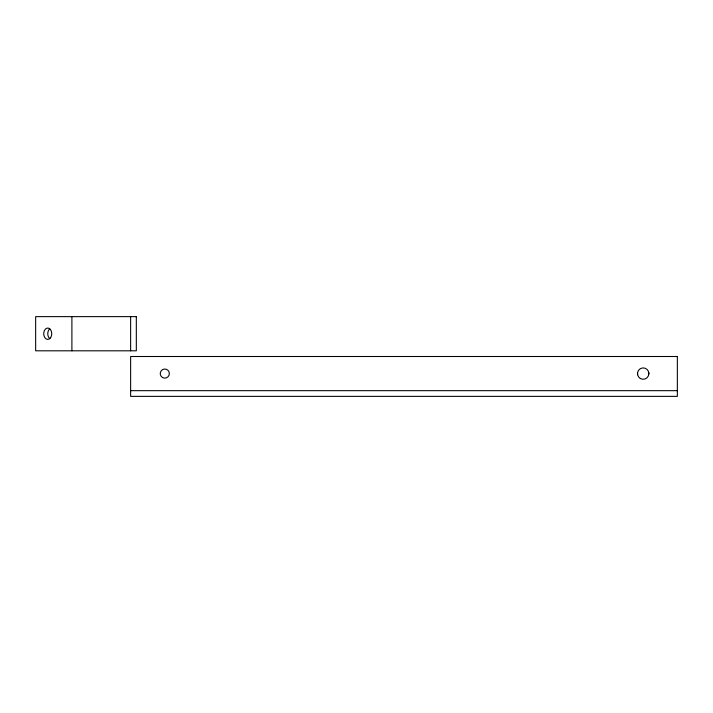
<?xml version="1.0" encoding="UTF-8"?>
<svg xmlns="http://www.w3.org/2000/svg" width="713" height="713" viewBox="0 0 713 713"><rect width="100%" height="100%" fill="white"/><g stroke="black" fill="none" stroke-linecap="round" stroke-linejoin="round"><path stroke-width="1.07" d="M130.631 390.671L677.35 390.671M648.768 372.48L648.866 373.969M637.493 373.202L637.591 374.69M130.631 316.634L130.631 350.805M71.897 316.634L71.897 350.805M49.741 338.648A5.695 4.028 -90 0 1 49.741 328.791M136.326 316.634L35.65 316.634L35.65 350.805L136.326 350.805L136.326 316.634M677.35 356.5L130.631 356.5L130.631 396.366L677.35 396.366L677.35 356.5M50.578 337.748A5.695 4.028 -90 0 0 48.769 328.221A5.695 4.028 -90 0 0 43.841 335.19A5.695 4.028 -90 0 0 50.578 337.748M162.519 377.534A4.563 4.563 0 0 0 169.355 373.585A4.563 4.563 0 0 0 162.519 369.637A4.563 4.563 0 0 0 162.519 377.534M640.336 378.514A5.695 5.695 0 0 0 648.875 373.585A5.695 5.695 0 0 0 640.336 368.657A5.695 5.695 0 0 0 640.336 378.514"/></g></svg>
